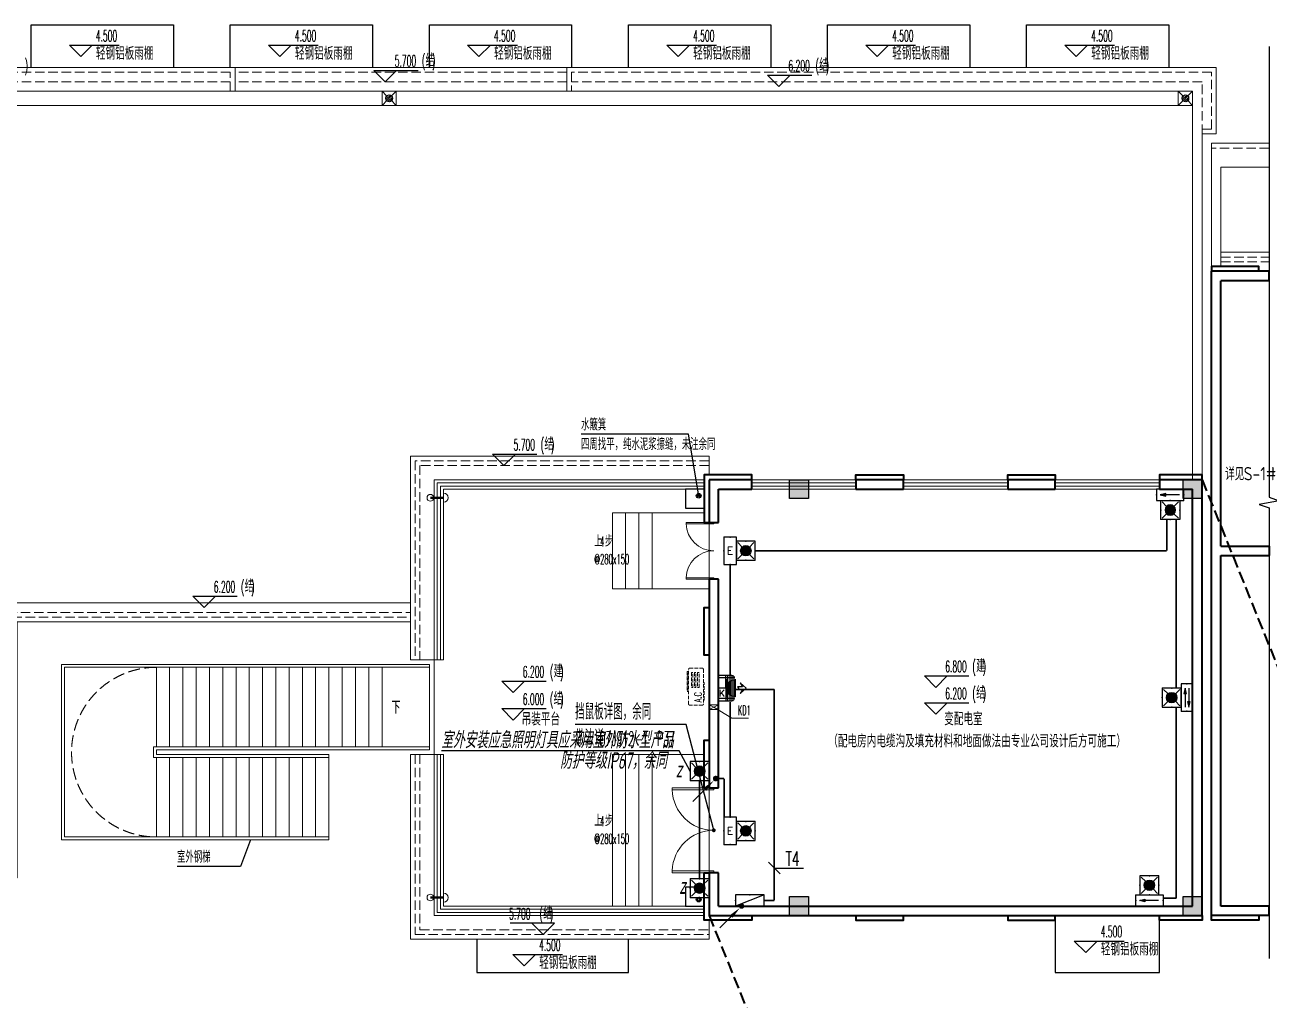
# Model space of a CAD drawing. Extents: x -24105 to 1725648, y 165513 to 982828.
# Drawn here: x 167742 to 193993, y 307666 to 328250 of the extents above; entities that cross this region are included whole.
import ezdxf
from ezdxf.enums import TextEntityAlignment as Align

# ---------------------------------------------------------------- set-up
doc = ezdxf.new("R2010")
doc.units = 0
doc.header["$LTSCALE"] = 1000
doc.header["$MEASUREMENT"] = 0
doc.linetypes.add('__DASH', pattern=[0.35, 0.25, -0.1])
doc.linetypes.add('DASH', pattern=[0.35, 0.25, -0.1])
for name, color, linetype, lineweight in [('0水-雨水-雨水斗', 8, 'Continuous', 18), ('LVTRY', 8, 'Continuous', 13), ('STAIR', 8, 'Continuous', 18), ('WALL', 8, 'Continuous', 40), ('WINDOW', 8, 'Continuous', 15), ('平面-分水线', 8, 'Continuous', 15), ('平面-排水沟', 8, 'Continuous', 15), ('平面-栏杆', 8, 'Continuous', 15), ('平面-看线', 8, 'Continuous', 15), ('平面-空调预留孔', 8, 'Continuous', 15)]:
    doc.layers.add(name, color=color, linetype=linetype, lineweight=lineweight)
for name, color, linetype in [('A-AC', 8, 'Continuous'), ('A-DI-S(箭头)', 8, 'Continuous'), ('DIM-照明', 3, 'Continuous'), ('DIM_ELEV', 8, 'Continuous'), ('DIM_LEAD', 8, 'Continuous'), ('DIM_SYMB', 8, 'Continuous'), ('EQUIP-插座', 3, 'Continuous'), ('EQUIP-照明', 3, 'Continuous'), ('EQUIP-箱柜', 3, 'Continuous'), ('LWIRE', 4, 'Continuous'), ('PUB_TEXT', 8, 'Continuous'), ('S-COLU-HATCH', 8, 'Continuous'), ('S-COLU-LINE1', 8, 'Continuous'), ('VPIPE-雨水', 8, 'Y'), ('WIRE-应急', 1, 'DASH'), ('WIRE-照明', 2, 'Continuous'), ('排水', 8, 'Continuous'), ('立面', 8, 'Continuous')]:
    doc.layers.add(name, color=color, linetype=linetype)
doc.styles.add('_TCH_DIM', font='SIMPLEX.shx', dxfattribs={"width": 0.7, "bigfont": 'GBCBIG.shx'})
doc.styles.add('_TCH_LABEL', font='simhei.ttf')
doc.styles.add('_TEL_DIM', font='SIMPLEX', dxfattribs={"width": 0.8, "height": 3.5, "bigfont": 'HZTXT'})
doc.styles.add('HZTXT', font='gbeitc.shx', dxfattribs={"width": 0.8, "height": 400, "bigfont": 'hztxt.shx'})
doc.styles.get("Standard").update_dxf_attribs({"font": 'gbenor.shx', "bigfont": 'gbcbig.shx'})
doc.linetypes.add('Y', pattern='A,2,-0.2,["Y",Standard,S=0.4,R=0,X=-0.1,Y=-0.115],-0.35', length=2.55)

# ---------------------------------------------------------------- blocks, each defined once
blk = doc.blocks.new('A$C08C26E18')
at = {"layer": '排水'}
blk.add_lwpolyline([(0, 350), (400, 350), (400, -50), (0, -50)], close=True, dxfattribs=at)
blk = doc.blocks.new('$lvtry$00000171')
for p, q in [((-74, 11), (-11, 74)), ((-70, -27), (27, 70)), ((-53, -53), (53, 53)), ((-27, -70), (70, 27)), ((11, -74), (74, -11))]:
    blk.add_line(p, q)
blk.add_circle((0, 0), 75)
blk.add_point((0, 0))
blk = doc.blocks.new('R5T6Y7TRF')
at = {"layer": '平面-分水线', "elevation": -134}
blk.add_lwpolyline([(392485, -26438), (392785, -26438), (392785, -26738), (392485, -26738)], close=True, dxfattribs=at)
for points in [[(392485, -26438), (392582, -26534)], [(392688, -26534), (392785, -26438)], [(392485, -26738), (392593, -26629)], [(392676, -26629), (392785, -26738)]]:
    blk.add_lwpolyline(points, dxfattribs=at)
at = {"layer": 'LVTRY'}
blk.add_blockref('$lvtry$00000171', (392635, -26588, -134), dxfattribs=at)
blk = doc.blocks.new('QER5Y5WE3')
for p, q in [((-194, 188), (-1, 388)), ((72, 389), (-156, 153)), ((292, -73), (-90, 296)), ((321, -43), (-61, 326)), ((360, -17), (-29, 359)), ((389, 14), (0, 389)), ((72, 389), (387, 86)), ((236, 408), (404, 419)), ((326, 383), (236, 408)), ((326, 383), (253, 308)), ((297, 307), (253, 308)), ((299, 264), (297, 307)), ((372, 340), (299, 264)), ((399, 251), (372, 340)), ((399, 251), (404, 419)), ((194, -188), (-194, 188)), ((387, 86), (159, -151)), ((388, 13), (194, -188))]:
    blk.add_line(p, q)
for centre, start, end in [((36, 352), 46.0154, 136.0154), ((351, 49), 316.0154, 46.0154)]:
    blk.add_arc(centre, 51.3, start, end)
blk = doc.blocks.new('gsergvr')
at = {"layer": '平面-空调预留孔', "linetype": 'DASH', "ltscale": 0.3}
for p, q in [((34075, 17176), (34075, 17166)), ((34085, 17156), (34438, 17156)), ((34448, 17166), (34448, 17176))]:
    blk.add_line(p, q, dxfattribs=at)
blk.add_lwpolyline([(34729, 17176), (33989, 17176, -0.414214), (33969, 17196), (33969, 17466, -0.414214), (33989, 17486), (34729, 17486, -0.414214), (34749, 17466), (34749, 17196, -0.414214)], format="xyb", close=True, dxfattribs=at)
for points in [[(34679, 17515), (34260, 17515), (34260, 17500), (34679, 17500)], [(34658, 17428), (34343, 17428), (34343, 17399), (34658, 17399)], [(34658, 17362), (34343, 17362), (34343, 17333), (34658, 17333)], [(34658, 17296), (34343, 17296), (34343, 17267), (34658, 17267)]]:
    blk.add_lwpolyline(points, close=True, dxfattribs=at)
for centre, start, end in [((34085, 17166), 180, 270), ((34438, 17166), 270, 0)]:
    blk.add_arc(centre, 10, start, end, dxfattribs=at)
at = {"layer": '平面-空调预留孔', "linetype": 'DASH', "ltscale": 0.3, "style": '_TCH_DIM', "width": 0.705882}
blk.add_text('A.C', height=146.9, dxfattribs=at).set_placement((34028, 17216))
blk = doc.blocks.new('侧墙雨水斗')
at = {"layer": '0水-雨水-雨水斗', "color": 2}
blk.add_line((-33569, 105554), (-33569, 105280), dxfattribs=at)
at = {"layer": '0水-雨水-雨水斗', "color": 2, "const_width": 50}
blk.add_lwpolyline([(-33850, 105417), (-33569, 105417)], dxfattribs=at)
at = {"layer": '0水-雨水-雨水斗', "color": 2}
blk.add_circle((-33850, 105417), 70, dxfattribs=at)
blk.add_arc((-33569, 105417), 96, 270, 90, dxfattribs=at)
blk = doc.blocks.new('1241231241')
at = {"layer": 'S-COLU-HATCH'}
h = blk.add_hatch(color=256, dxfattribs=at)
h.dxf.hatch_style = 1
h.paths.add_polyline_path([(-400, 400), (0, 400), (0, 0), (-400, 0)])
h.paths.add_polyline_path([(-8700, 400), (-8300, 400), (-8300, 0), (-8700, 0)])
h.paths.add_polyline_path([(-400, 9200), (0, 9200), (0, 8800), (-400, 8800)])
h.paths.add_polyline_path([(-8700, 9200), (-8300, 9200), (-8300, 8800), (-8700, 8800)])
at = {"layer": 'S-COLU-LINE1'}
for points in [[(-8700, 9200), (-8300, 9200), (-8300, 8800), (-8700, 8800)], [(-400, 9200), (0, 9200), (0, 8800), (-400, 8800)], [(-8700, 400), (-8300, 400), (-8300, 0), (-8700, 0)], [(-400, 400), (0, 400), (0, 0), (-400, 0)]]:
    blk.add_lwpolyline(points, close=True, dxfattribs=at)
blk = doc.blocks.new('$DorLib2D$00000002')
for p, q in [((-0.5, 0), (-0.5, 0.4875)), ((-0.475, 0.4875), (-0.5, 0.4875)), ((-0.475, 0), (-0.475, 0.4875)), ((0.475, 0), (0.475, 0.4875)), ((0.475, 0.4875), (0.5, 0.4875)), ((0.5, 0), (0.5, 0.4875)), ((-0.5, 0), (-0.475, 0)), ((0.5, 0), (0.475, 0))]:
    blk.add_line(p, q)
at = {"lineweight": 13}
for centre, start, end in [((-0.4875, 0), 0, 88.53072), ((0.4875, 0), 91.46928, 180)]:
    blk.add_arc(centre, 0.4875, start, end, dxfattribs=at)
blk = doc.blocks.new('$WINLIB2D$00000001')
at = {"color": 0}
for points in [[(-0.5, 0.5), (-0.5, -0.5)], [(-0.5, 0.5), (0.5, 0.5)], [(0.5, -0.5), (0.5, 0.5)], [(0.5, 0.167), (-0.5, 0.167)], [(0.5, -0.167), (-0.5, -0.167)], [(-0.5, -0.5), (0.5, -0.5)]]:
    blk.add_lwpolyline(points, dxfattribs=at)
blk = doc.blocks.new('ASDFASGAHH')
at = {"color": 8, "linetype": 'DASH'}
for points in [[(1539007.9, 1069447.8), (1546538.6, 1050828.3)], [(1528607.9, 1060247.8), (1536138.6, 1041628.3)]]:
    blk.add_lwpolyline(points, dxfattribs=at)
at = {"layer": 'A-DI-S(箭头)', "color": 8}
blk.add_lwpolyline([(1540423.3, 1078589.3), (1540423.3, 1069078.4), (1540633.3, 1069002), (1540213.3, 1068927.9), (1540423.3, 1068853.4), (1540423.3, 1059342.5)], dxfattribs=at)
at = {"layer": 'DIM_ELEV', "color": 8}
for p, q in [((1515353.5, 1078377.5), (1515113.5, 1078617.5)), ((1515113.5, 1078617.5), (1516163.1, 1078617.5)), ((1515353.5, 1078377.5), (1515593.5, 1078617.5)), ((1519553.5, 1078377.5), (1519313.5, 1078617.5)), ((1519313.5, 1078617.5), (1520363.1, 1078617.5)), ((1519553.5, 1078377.5), (1519793.5, 1078617.5)), ((1523753.5, 1078377.5), (1523513.5, 1078617.5)), ((1523513.5, 1078617.5), (1524563.1, 1078617.5)), ((1523753.5, 1078377.5), (1523993.5, 1078617.5)), ((1527953.5, 1078377.5), (1527713.5, 1078617.5)), ((1527713.5, 1078617.5), (1528763.1, 1078617.5)), ((1527953.5, 1078377.5), (1528193.5, 1078617.5)), ((1532153.5, 1078377.5), (1531913.5, 1078617.5)), ((1531913.5, 1078617.5), (1532963.1, 1078617.5)), ((1532153.5, 1078377.5), (1532393.5, 1078617.5)), ((1536353.5, 1078377.5), (1536113.5, 1078617.5)), ((1536113.5, 1078617.5), (1537163.1, 1078617.5)), ((1536353.5, 1078377.5), (1536593.5, 1078617.5)), ((1521774.7, 1077847.8), (1521534.7, 1078087.8)), ((1521534.7, 1078087.8), (1522470, 1078087.8)), ((1521774.7, 1077847.8), (1522014.7, 1078087.8)), ((1530079.8, 1077747.8), (1529839.8, 1077987.8)), ((1529839.8, 1077987.8), (1530775.1, 1077987.8)), ((1530079.8, 1077747.8), (1530319.8, 1077987.8)), ((1524281.5, 1069747.8), (1524041.5, 1069987.8)), ((1524041.5, 1069987.8), (1524976.8, 1069987.8)), ((1524281.5, 1069747.8), (1524521.5, 1069987.8)), ((1517957.9, 1066747.8), (1517717.9, 1066987.8)), ((1517717.9, 1066987.8), (1518653.2, 1066987.8)), ((1517957.9, 1066747.8), (1518197.9, 1066987.8)), ((1533389.9, 1065065.2), (1533149.9, 1065305.2)), ((1533149.9, 1065305.2), (1534085.2, 1065305.2)), ((1533389.9, 1065065.2), (1533629.9, 1065305.2)), ((1524476.7, 1064955.2), (1524236.7, 1065195.2)), ((1524236.7, 1065195.2), (1525172, 1065195.2)), ((1524476.7, 1064955.2), (1524716.7, 1065195.2)), ((1533389.9, 1064497.1), (1533149.9, 1064737.1)), ((1533149.9, 1064737.1), (1534085.2, 1064737.1)), ((1533389.9, 1064497.1), (1533629.9, 1064737.1)), ((1524476.7, 1064375.8), (1524236.7, 1064615.8)), ((1524236.7, 1064615.8), (1525172, 1064615.8)), ((1524476.7, 1064375.8), (1524716.7, 1064615.8)), ((1525347.7, 1060087.8), (1524412.5, 1060087.8)), ((1525107.7, 1059847.8), (1524867.7, 1060087.8)), ((1525107.7, 1059847.8), (1525347.7, 1060087.8)), ((1536553.7, 1059470.6), (1536313.7, 1059710.6)), ((1536313.7, 1059710.6), (1537363.3, 1059710.6)), ((1536553.7, 1059470.6), (1536793.7, 1059710.6)), ((1524705.8, 1059185.8), (1524465.8, 1059425.8)), ((1524465.8, 1059425.8), (1525515.4, 1059425.8)), ((1524705.8, 1059185.8), (1524945.8, 1059425.8))]:
    blk.add_line(p, q, dxfattribs=at)
at = {"layer": 'DIM_LEAD', "color": 8}
for p, q in [((1528174.3, 1070411.3), (1525906.5, 1070411.3)), ((1528388.9, 1069110.3), (1528174.3, 1070411.3)), ((1528122.4, 1064282.7), (1525782.1, 1064282.7)), ((1528707.9, 1062047.8), (1528122.4, 1064282.7)), ((1518935.7, 1061847.8), (1518721.1, 1061286.3)), ((1518721.1, 1061286.3), (1517382.8, 1061286.3))]:
    blk.add_line(p, q, dxfattribs=at)
at = {"layer": 'DIM_LEAD', "color": 8, "const_width": 40}
blk.add_lwpolyline([(1528713, 1062028.4, 1), (1528702.9, 1062067.1, 1)], format="xyb", close=True, dxfattribs=at)
at = {"layer": 'DIM_SYMB', "color": 8}
for points in [[(1526186.5, 1067947.6, 0, 0, 0), (1527107.9, 1067947.6, 80, 0, 0), (1527407.9, 1067947.6, 0, 0, 0)], [(1521828.8, 1064647.8, 0, 0, 0), (1515947.9, 1064647.8, 0, 0, 0), (1515947.9, 1062747.8, 0, 0, 0), (1520207.9, 1062747.8, 64, 0, 0), (1520447.9, 1062747.8, 0, 0, 0)], [(1526186.5, 1062048, 0, 0, 0), (1527107.9, 1062048, 80, 0, 0), (1527407.9, 1062048, 0, 0, 0)]]:
    blk.add_lwpolyline(points, format="xyseb", dxfattribs=at)
at = {"layer": 'STAIR', "color": 8}
for points in [[(1528607.9, 1067147.4), (1526567.9, 1067147.4), (1526567.9, 1068747.8), (1528507.9, 1068747.8)], [(1526847.9, 1068747.8), (1526847.9, 1067147.4), (1526847.9, 1067147.4)], [(1527127.9, 1068747.8), (1527127.9, 1067147.4), (1527127.9, 1067147.4)], [(1527407.9, 1068747.8), (1527407.9, 1067147.4), (1527407.9, 1067147.4)], [(1528507.9, 1063648.2), (1526567.9, 1063648.2), (1526567.9, 1060447.8), (1528507.9, 1060447.8)], [(1526847.9, 1063648.2), (1526847.9, 1060447.8)], [(1527127.9, 1063648.2), (1527127.9, 1060447.8)], [(1527407.9, 1063648.2), (1527407.9, 1060447.8)]]:
    blk.add_lwpolyline(points, dxfattribs=at)
at = {"layer": 'STAIR', "color": 8, "linetype": '__DASH'}
blk.add_arc((1516947.9, 1063697.8), 1790, 90, 270.00034, dxfattribs=at)
at = {"layer": 'VPIPE-雨水', "color": 8}
for centre, radius in [((1528388.9, 1069110.3), 50), ((1528388.9, 1069110.3), 25), ((1528388.9, 1060585.3), 50), ((1528388.9, 1060585.3), 25)]:
    blk.add_circle(centre, radius, dxfattribs=at)
at = {"layer": 'WALL', "color": 8}
for p, q in [((1539207.9, 1067947.8), (1539207.9, 1073847.8)), ((1540423.3, 1073847.8), (1539207.9, 1073847.8)), ((1539407.9, 1068047.8), (1539407.9, 1073647.8)), ((1540423.3, 1073647.8), (1539407.9, 1073647.8)), ((1540423.3, 1073647.8), (1540423.3, 1073847.8)), ((1529507.9, 1069447.8), (1528607.9, 1069447.8)), ((1528607.9, 1069447.8), (1528607.9, 1068547.8)), ((1529507.9, 1069247.8), (1529507.9, 1069447.8)), ((1532707.9, 1069447.8), (1531707.9, 1069447.8)), ((1531707.9, 1069447.8), (1531707.9, 1069247.8)), ((1532707.9, 1069247.8), (1532707.9, 1069447.8)), ((1535907.9, 1069447.8), (1534907.9, 1069447.8)), ((1534907.9, 1069447.8), (1534907.9, 1069247.8)), ((1535907.9, 1069247.8), (1535907.9, 1069447.8)), ((1539007.9, 1069447.8), (1538107.9, 1069447.8)), ((1538107.9, 1069447.8), (1538107.9, 1069247.8)), ((1539007.9, 1060247.8), (1539007.9, 1069447.8)), ((1528807.9, 1069247.8), (1529507.9, 1069247.8)), ((1528807.9, 1068547.8), (1528807.9, 1069247.8)), ((1531707.9, 1069247.8), (1532707.9, 1069247.8)), ((1534907.9, 1069247.8), (1535907.9, 1069247.8)), ((1538107.9, 1069247.8), (1538807.9, 1069247.8)), ((1538807.9, 1060447.8), (1538807.9, 1069247.8)), ((1528607.9, 1068547.8), (1528807.9, 1068547.8)), ((1539207.9, 1060247.8), (1539207.9, 1067947.8)), ((1539407.9, 1068047.8), (1540423.3, 1068047.8)), ((1540423.3, 1068047.8), (1540423.3, 1067847.8)), ((1539407.9, 1060447.8), (1539407.9, 1067847.8)), ((1539407.9, 1067847.8), (1540423.3, 1067847.8)), ((1528807.9, 1067347.8), (1528607.9, 1067347.8)), ((1528607.9, 1067347.8), (1528607.9, 1062947.8)), ((1528807.9, 1062947.8), (1528807.9, 1067347.8)), ((1528607.9, 1062947.8), (1528807.9, 1062947.8)), ((1528807.9, 1061147.8), (1528607.9, 1061147.8)), ((1528607.9, 1061147.8), (1528607.9, 1060247.8)), ((1528807.9, 1060447.8), (1528807.9, 1061147.8)), ((1528607.9, 1060247.8), (1539007.9, 1060247.8)), ((1528807.9, 1060447.8), (1538807.9, 1060447.8)), ((1540423.3, 1060247.8), (1539207.9, 1060247.8)), ((1540423.3, 1060447.8), (1539407.9, 1060447.8)), ((1540423.3, 1060247.8), (1540423.3, 1060447.8))]:
    blk.add_line(p, q, dxfattribs=at)
for points in [[(1540207.9, 1073847.8), (1540207.9, 1073947.8), (1539207.9, 1073947.8), (1539207.9, 1073847.8)], [(1529507.9, 1069447.8), (1529507.9, 1069547.8), (1528507.9, 1069547.8), (1528507.9, 1068547.8), (1528607.9, 1068547.8)], [(1531707.9, 1069447.8), (1531707.9, 1069547.8), (1532707.9, 1069547.8), (1532707.9, 1069447.8)], [(1534907.9, 1069447.8), (1534907.9, 1069547.8), (1535907.9, 1069547.8), (1535907.9, 1069447.8)], [(1539007.9, 1069447.8), (1539007.9, 1069547.8), (1538107.9, 1069547.8), (1538107.9, 1069447.8)], [(1528607.9, 1065747.8), (1528507.9, 1065747.8), (1528507.9, 1066747.8), (1528607.9, 1066747.8)], [(1528607.9, 1062947.8), (1528507.9, 1062947.8), (1528507.9, 1063947.8), (1528607.9, 1063947.8)], [(1529507.9, 1060247.8), (1529507.9, 1060147.8), (1528507.9, 1060147.8), (1528507.9, 1061147.8), (1528607.9, 1061147.8)], [(1531707.9, 1060247.8), (1531707.9, 1060147.8), (1532707.9, 1060147.8), (1532707.9, 1060247.8)], [(1534907.9, 1060247.8), (1534907.9, 1060147.8), (1535907.9, 1060147.8), (1535907.9, 1060247.8)], [(1539007.9, 1060247.8), (1539007.9, 1060147.8), (1538107.9, 1060147.8), (1538107.9, 1060247.8)], [(1540207.9, 1060247.8), (1540207.9, 1060147.8), (1539207.9, 1060147.8), (1539207.9, 1060247.8)]]:
    blk.add_lwpolyline(points, dxfattribs=at)
at = {"layer": 'WINDOW', "color": 8}
for p, q in [((1528607.9, 1067347.8), (1528607.9, 1068547.8)), ((1528607.9, 1061147.8), (1528607.9, 1062947.8))]:
    blk.add_line(p, q, dxfattribs=at)
at = {"layer": '平面-排水沟', "color": 8}
blk.add_lwpolyline([(1505207.9, 1077347.8), (1538807.9, 1077347.8)], dxfattribs=at)
at = {"layer": '平面-栏杆', "color": 8}
for p, q in [((1516947.9, 1065487.8), (1516947.9, 1063807.8)), ((1517227.9, 1065487.8), (1517227.9, 1063807.8)), ((1517507.9, 1065487.8), (1517507.9, 1063807.8)), ((1517787.9, 1065487.8), (1517787.9, 1063807.8)), ((1518067.9, 1065487.8), (1518067.9, 1063807.8)), ((1518347.9, 1065487.8), (1518347.9, 1063807.8)), ((1518627.9, 1065487.8), (1518627.9, 1063807.8)), ((1518907.9, 1065487.8), (1518907.9, 1063807.8)), ((1519187.9, 1065487.8), (1519187.9, 1063807.8)), ((1519467.9, 1065487.8), (1519467.9, 1063807.8)), ((1519747.9, 1065487.8), (1519747.9, 1063807.8)), ((1520027.9, 1065487.8), (1520027.9, 1063807.8)), ((1520307.9, 1065487.8), (1520307.9, 1063807.8)), ((1520587.9, 1065487.8), (1520587.9, 1063807.8)), ((1520867.9, 1065487.8), (1520867.9, 1063807.8)), ((1521147.9, 1065487.8), (1521147.9, 1063807.8)), ((1521427.9, 1065487.8), (1521427.9, 1063807.8)), ((1521707.9, 1065487.8), (1521707.9, 1063807.8)), ((1516947.9, 1061907.8), (1516947.9, 1063587.8)), ((1517227.9, 1061907.8), (1517227.9, 1063587.8)), ((1517507.9, 1061907.8), (1517507.9, 1063587.8)), ((1517787.9, 1061907.8), (1517787.9, 1063587.8)), ((1518067.9, 1061907.8), (1518067.9, 1063587.8)), ((1518347.9, 1061907.8), (1518347.9, 1063587.8)), ((1518627.9, 1061907.8), (1518627.9, 1063587.8)), ((1518907.9, 1061907.8), (1518907.9, 1063587.8)), ((1519187.9, 1061907.8), (1519187.9, 1063587.8)), ((1519467.9, 1061907.8), (1519467.9, 1063587.8)), ((1519747.9, 1061907.8), (1519747.9, 1063587.8)), ((1520027.9, 1061907.8), (1520027.9, 1063587.8)), ((1520307.9, 1061907.8), (1520307.9, 1063587.8)), ((1520587.9, 1061847.8), (1520587.9, 1063647.8))]:
    blk.add_line(p, q, dxfattribs=at)
for points in [[(1528507.9, 1069382.8), (1522872.9, 1069382.8), (1522872.9, 1065647.8)], [(1528507.9, 1069312.8), (1522942.9, 1069312.8), (1522942.9, 1065647.8)], [(1522707.9, 1065547.8), (1514947.9, 1065547.8), (1514947.9, 1061847.8), (1520587.9, 1061847.8)], [(1522707.9, 1065547.8), (1522707.9, 1063747.8)], [(1522707.9, 1065487.8), (1515007.9, 1065487.8), (1515007.9, 1061907.8), (1520587.9, 1061907.8)], [(1520587.9, 1063647.8), (1516947.9, 1063647.8), (1516947.9, 1063747.8), (1522707.9, 1063747.8), (1522707.9, 1063807.8), (1516887.9, 1063807.8), (1516887.9, 1063647.8), (1516887.9, 1063587.8), (1520587.9, 1063587.8)], [(1522872.9, 1063647.8), (1522872.9, 1060312.8), (1528507.9, 1060312.8)], [(1522942.9, 1063647.8), (1522942.9, 1060382.8), (1528507.9, 1060382.8)]]:
    blk.add_lwpolyline(points, dxfattribs=at)
at = {"layer": '平面-看线', "color": 8}
for points in [[(1518607.9, 1077647.8), (1518607.9, 1078147.8), (1504707.9, 1078147.8), (1504707.9, 1074647.8), (1504707.9, 1074647.8), (1504707.9, 1074147.8)], [(1525607.9, 1078147.8), (1518607.9, 1078147.8)], [(1539007.9, 1076747.8), (1539307.9, 1076747.8), (1539307.9, 1078147.8), (1525607.9, 1078147.8), (1525607.9, 1077647.8)], [(1525607.9, 1077647.8), (1505207.9, 1077647.8), (1505207.9, 1074147.8), (1484207.9, 1074147.8), (1484207.9, 1061447.8), (1513607.9, 1061447.8), (1513607.9, 1066847.8), (1522307.9, 1066847.8)], [(1538807.9, 1069447.8), (1538807.9, 1077647.8), (1525607.9, 1077647.8)], [(1539007.9, 1069447.8), (1539007.9, 1076747.8)], [(1540423.3, 1076547.8), (1539207.9, 1076547.8), (1539207.9, 1073947.8)], [(1540423.3, 1076047.8), (1539407.9, 1076047.8), (1539407.9, 1073947.8)], [(1539407.9, 1074247.8), (1540423.3, 1074247.8)], [(1483807.9, 1073347.8), (1483807.9, 1061047.8), (1514007.9, 1061047.8), (1514007.9, 1066447.8), (1522307.9, 1066447.8)], [(1528607.9, 1069547.8), (1528607.9, 1069947.8), (1522307.9, 1069947.8), (1522307.9, 1065647.8)], [(1528507.9, 1069447.8), (1522807.9, 1069447.8), (1522807.9, 1065647.8)], [(1528507.9, 1069247.8), (1523007.9, 1069247.8), (1523007.9, 1065647.8)], [(1522307.9, 1065647.8), (1523007.9, 1065647.8)], [(1522807.9, 1065647.8), (1522807.9, 1063647.8)], [(1522307.9, 1063647.8), (1523007.9, 1063647.8)], [(1522307.9, 1063647.8), (1522307.9, 1059747.8), (1528607.9, 1059747.8), (1528607.9, 1060147.8)], [(1522807.9, 1063647.8), (1522807.9, 1060247.8), (1528507.9, 1060247.8)], [(1523007.9, 1063647.8), (1523007.9, 1060447.8), (1528507.9, 1060447.8)]]:
    blk.add_lwpolyline(points, dxfattribs=at)
at = {"layer": '平面-看线', "color": 8, "linetype": 'DASH', "ltscale": 0.8}
for points in [[(1518507.9, 1077647.8), (1518507.9, 1078047.8), (1504807.9, 1078047.8), (1504807.9, 1074547.8), (1504707.9, 1074547.8), (1504707.9, 1074147.8)], [(1518507.9, 1077847.8), (1505007.9, 1077847.8), (1505007.9, 1074347.8), (1504707.9, 1074347.8)], [(1525607.9, 1078047.8), (1518607.9, 1078047.8)], [(1525607.9, 1077847.8), (1518607.9, 1077847.8)], [(1539007.9, 1076847.8), (1539207.9, 1076847.8), (1539207.9, 1078047.8), (1525707.9, 1078047.8), (1525707.9, 1077647.8)], [(1539007.9, 1076747.8), (1539007.9, 1077847.8), (1525707.9, 1077847.8)], [(1540423.3, 1076447.8), (1539207.9, 1076447.8)], [(1497507.9, 1074347.8), (1484007.9, 1074347.8), (1484007.9, 1061247.8), (1513807.9, 1061247.8), (1513807.9, 1066647.8), (1522307.9, 1066647.8)], [(1539407.9, 1074147.8), (1540423.3, 1074147.8)], [(1539407.9, 1074047.8), (1540423.3, 1074047.8)], [(1483907.9, 1073447.8), (1483907.9, 1061147.8), (1513907.9, 1061147.8), (1513907.9, 1066547.8), (1522307.9, 1066547.8)], [(1528607.9, 1069847.8), (1522407.9, 1069847.8), (1522407.9, 1065647.8)], [(1528607.9, 1069747.8), (1522507.9, 1069747.8), (1522507.9, 1065647.8)], [(1522407.9, 1063647.8), (1522407.9, 1059847.8), (1528607.9, 1059847.8)], [(1522507.9, 1063647.8), (1522507.9, 1059947.8), (1528607.9, 1059947.8)]]:
    blk.add_lwpolyline(points, dxfattribs=at)
at = {"layer": '平面-空调预留孔', "color": 8}
for p, q in [((1528607.9, 1064598), (1528807.9, 1064698)), ((1528807.9, 1064598), (1528607.9, 1064698)), ((1528707.9, 1064646.6), (1529088.6, 1064411.4)), ((1528707.9, 1064646.6), (1529088.6, 1064411.4)), ((1528707.9, 1064646.6), (1529088.6, 1064411.4)), ((1528707.9, 1064646.6), (1529088.6, 1064411.4)), ((1529088.6, 1064411.4), (1529443.2, 1064411.4))]:
    blk.add_line(p, q, dxfattribs=at)
blk.add_lwpolyline([(1528607.9, 1064598), (1528807.9, 1064598), (1528807.9, 1064698), (1528607.9, 1064698)], close=True, dxfattribs=at)
at = {"layer": '立面', "color": 8}
for points in [[(1514307.9, 1078147.8), (1514307.9, 1079047.8), (1517307.9, 1079047.8), (1517307.9, 1078147.8)], [(1518507.9, 1078147.8), (1518507.9, 1079047.8), (1521507.9, 1079047.8), (1521507.9, 1078147.8)], [(1522707.9, 1078147.8), (1522707.9, 1079047.8), (1525707.9, 1079047.8), (1525707.9, 1078147.8)], [(1526907.9, 1078147.8), (1526907.9, 1079047.8), (1529907.9, 1079047.8), (1529907.9, 1078147.8)], [(1531107.9, 1078147.8), (1531107.9, 1079047.8), (1534107.9, 1079047.8), (1534107.9, 1078147.8)], [(1535307.9, 1078147.8), (1535307.9, 1079047.8), (1538307.9, 1079047.8), (1538307.9, 1078147.8)], [(1535907.9, 1060247.8), (1535907.9, 1059047.8), (1538107.9, 1059047.8), (1538107.9, 1060247.8)], [(1523707.9, 1059747.8), (1523707.9, 1059047.8), (1526907.9, 1059047.8), (1526907.9, 1059747.8)]]:
    blk.add_lwpolyline(points, dxfattribs=at)
at = {"color": 8}
for p in [(1129223.1, 1104085.4, 134.4), (1146023.1, 1104085.4, 134.4)]:
    blk.add_blockref('R5T6Y7TRF', p, dxfattribs=at)
at = {"layer": '0水-雨水-雨水斗', "color": 8, "extrusion": (0, 0, -1), "zscale": -1, "rotation": 179.9999409828967}
blk.add_blockref('侧墙雨水斗', (-1556577.2, 1174485), dxfattribs=at)
at = {"layer": '0水-雨水-雨水斗', "color": 8, "extrusion": (0, 0, -1), "xscale": -1, "zscale": -1, "rotation": 5.901710328437559e-05}
blk.add_blockref('侧墙雨水斗', (-1556577.2, 955210.5), dxfattribs=at)
at = {"layer": 'A-AC', "color": 8, "linetype": 'ByBlock', "xscale": -1, "rotation": 226.0153936611566}
blk.add_blockref('QER5Y5WE3', (1528807.9, 1065047.8), dxfattribs=at)
at = {"layer": 'WALL', "color": 8}
blk.add_blockref('1241231241', (1539007.9, 1060247.8), dxfattribs=at)
at = {"layer": 'WINDOW', "color": 8}
for name, p, xscale, yscale, zscale, rotation in [('$WINLIB2D$00000001', (1530607.9, 1069347.8), 2200, -200, 2200, 2.615728082878658e-12), ('$WINLIB2D$00000001', (1533807.9, 1069347.8), 2200, -200, 2200, 2.615728082878658e-12), ('$WINLIB2D$00000001', (1537007.9, 1069347.8), 2200, -200, 2200, 2.615728082878658e-12), ('$DorLib2D$00000002', (1528707.9, 1067947.8), 1200, 1200, 1200, 90.00000000000443), ('$DorLib2D$00000002', (1528707.9, 1062047.8), 1800, 1800, 1800, 90.00000000000443)]:
    blk.add_blockref(name, p, dxfattribs=dict(at, xscale=xscale, yscale=yscale, zscale=zscale, rotation=rotation))
at = {"layer": '平面-空调预留孔', "color": 8, "rotation": 89.99999999999999}
blk.add_blockref('gsergvr', (1545663.3, 1030720), dxfattribs=at)
at = {"layer": '排水', "color": 8, "xscale": -1}
for p in [(1528507.9, 1068897.8), (1528507.9, 1060497.8)]:
    blk.add_blockref('A$C08C26E18', p, dxfattribs=at)
at = {"layer": 'PUB_TEXT', "color": 8, "style": '_TCH_DIM'}
for s, height, width, p in [('4.500', 238, 0.494118, (1515668.7, 1078697.6)), ('4.500', 238, 0.494118, (1519868.7, 1078697.6)), ('4.500', 238, 0.494118, (1524068.7, 1078697.6)), ('4.500', 238, 0.494118, (1528268.7, 1078697.6)), ('4.500', 238, 0.494118, (1532468.7, 1078697.6)), ('4.500', 238, 0.494118, (1536668.7, 1078697.6)), ('5.700', 238, 0.494118, (1521975.6, 1078167.9)), ('(', 238, 0.494118, (1522550, 1078167.9)), ('结', 270.1, 0.7, (1522628.4, 1078167.9)), (')', 238, 0.494118, (1522766.1, 1078167.9)), ('结', 270.1, 0.7, (1530933.5, 1078067.9)), (')', 238, 0.494118, (1514170.1, 1078067.9)), ('6.200', 238, 0.494118, (1530280.7, 1078067.9)), ('(', 238, 0.494118, (1530855.1, 1078067.9)), (')', 238, 0.494118, (1531071.1, 1078067.9)), ('水簸箕', 253.19, 0.7, (1525906.5, 1070486.4)), ('5.700', 238, 0.494118, (1524482.4, 1070067.9)), ('(', 238, 0.494118, (1525056.8, 1070067.9)), ('结', 270.1, 0.7, (1525135.2, 1070067.9)), (')', 238, 0.494118, (1525272.8, 1070067.9)), ('四周找平，纯水泥浆擦缝，未注余同', 253.191, 0.7, (1525906.5, 1070073.7)), ('上', 241.1, 0.7, (1526186.5, 1068035)), ('4', 212.5, 0.494118, (1526309.4, 1068035)), ('步', 241.1, 0.7, (1526409.4, 1068035)), ('@280x150', 212.5, 0.494118, (1526186.5, 1067663.6)), ('(', 238, 0.494118, (1518733.2, 1067067.9)), ('结', 270.1, 0.7, (1518811.6, 1067067.9)), (')', 238, 0.494118, (1518949.3, 1067067.9)), ('6.200', 238, 0.494118, (1518158.8, 1067067.9)), ('6.200', 238, 0.494118, (1524677.6, 1065275.2)), ('(', 238, 0.494118, (1525252, 1065275.2)), ('建', 270.1, 0.7, (1525330.4, 1065275.2)), (')', 238, 0.494118, (1525468, 1065275.2)), ('6.800', 238, 0.494118, (1533590.8, 1065385.2)), ('(', 238, 0.494118, (1534165.2, 1065385.2)), ('建', 270.1, 0.7, (1534243.6, 1065385.2)), (')', 238, 0.494118, (1534381.3, 1065385.2)), ('(', 238, 0.494118, (1525252, 1064695.9)), ('结', 270.1, 0.7, (1525330.4, 1064695.9)), (')', 238, 0.494118, (1525468, 1064695.9)), ('6.200', 238, 0.494118, (1533590.8, 1064817.2)), ('(', 238, 0.494118, (1534165.2, 1064817.2)), ('结', 270.1, 0.7, (1534243.6, 1064817.2)), (')', 238, 0.494118, (1534381.3, 1064817.2)), ('下', 270.1, 0.7, (1521908.9, 1064507.8)), ('6.000', 238, 0.494118, (1524677.6, 1064695.9)), ('挡鼠板详图，余同', 337.59, 0.7, (1525782.1, 1064382.8)), ('KD1', 204, 0.494118, (1529217.6, 1064480)), ('做法详', 337.59, 0.7, (1525782.1, 1063832.6)), ('07J912-1', 297.5, 0.494118, (1526298.1, 1063832.6)), ('P37', 297.5, 0.494118, (1527509.1, 1063832.6)), ('上', 241.1, 0.7, (1526186.5, 1062135.4)), ('4', 212.5, 0.494118, (1526309.4, 1062135.4)), ('步', 241.1, 0.7, (1526409.4, 1062135.4)), ('@280x150', 212.5, 0.494118, (1526186.5, 1061764)), ('室外钢梯', 253.19, 0.7, (1517382.8, 1061361.4)), ('5.700', 238, 0.494118, (1524388.5, 1060167.9)), ('(', 238, 0.494118, (1525033.4, 1060167.9)), ('结', 270.1, 0.7, (1525111.8, 1060167.9)), (')', 238, 0.494118, (1525249.4, 1060167.9)), ('4.500', 238, 0.494118, (1536868.9, 1059790.7)), ('4.500', 238, 0.494118, (1525021, 1059505.9))]:
    blk.add_text(s, height=height, dxfattribs=dict(at, width=width)).set_placement(p)
at = {"layer": 'PUB_TEXT', "color": 8}
for s, height, p in [('轻钢铝板雨棚', 270.07, (1515671.8, 1078311.9)), ('轻钢铝板雨棚', 270.07, (1519871.8, 1078311.9)), ('轻钢铝板雨棚', 270.07, (1524071.8, 1078311.9)), ('轻钢铝板雨棚', 270.07, (1528271.8, 1078311.9)), ('轻钢铝板雨棚', 270.07, (1532471.8, 1078311.9)), ('轻钢铝板雨棚', 270.07, (1536671.8, 1078311.9)), ('详见', 270.07, (1539493.9, 1069435.2)), ('S-1#', 280, (1539887.1, 1069435.2)), ('吊装平台', 270.07, (1524654.1, 1064259.2)), ('变配电室', 270.07, (1533569.1, 1064264.1)), ('（配电房内电缆沟及填充材料和地面做法由专业公司设计后方可施工）', 270.071, (1531124.1, 1063796.6)), ('轻钢铝板雨棚', 270.07, (1536872, 1059405.1)), ('轻钢铝板雨棚', 270.07, (1525024.1, 1059120.2))]:
    blk.add_text(s, height=height, dxfattribs=at).set_placement(p)
blk = doc.blocks.new('$TelecSys$00000081')
for p, q in [((0.104, 0.104), (0.104, 0.104)), ((-1.15, -1.15), (-0.55, -0.55)), ((-0.104, -0.104), (-0.104, -0.104))]:
    blk.add_line(p, q)
at = {"const_width": 0.142}
blk.add_lwpolyline([(0.071, 0, 1), (-0.071, 0, 1)], format="xyb", close=True, dxfattribs=at)
blk.add_solid([(-0.62, -0.48), (-0.48, -0.62), (-0.1, -0.1)])
at = {"width": 0.8, "flags": 9}
blk.add_attdef('A', (0, 0), '', height=0.00002, rotation=180, dxfattribs=at)
blk = doc.blocks.new('$equip$00001416')
for p, q in [((0.75, 0.6), (-0.75, 0.6)), ((-0.75, 0), (0.75, 0.6)), ((-0.75, 0.6), (-0.75, 0)), ((-0.75, 0), (0.75, 0)), ((0.75, 0), (0.75, 0.6))]:
    blk.add_line(p, q)
for p in [(-0.75, 0.3), (0, 0.6), (0, 0), (0.75, 0.3)]:
    blk.add_point(p)
at = {"style": '_TCH_LABEL', "flags": 9}
blk.add_attdef('A', (0, 0), '', height=0.00002, dxfattribs=at)
blk = doc.blocks.new('$equip$00002604')
blk.add_hatch(color=256).paths.add_polyline_path([(0.275, 0.5, 1), (-0.274, 0.5, 1)])
for p, q in [((-0.429, 0.929), (-0.194, 0.694)), ((0.194, 0.694), (0.429, 0.929)), ((-0.429, 0.071), (-0.194, 0.306)), ((0.194, 0.306), (0.429, 0.071))]:
    blk.add_line(p, q)
at = {"const_width": 0.04}
blk.add_lwpolyline([(-0.5, 1), (-0.5, 0), (0.5, 0), (0.5, 1), (-0.5, 1), (-0.5, 0)], dxfattribs=at)
blk.add_lwpolyline([(-0.5, 1), (-0.5, 0), (0.5, 0), (0.5, 1)], close=True)
blk.add_circle((0, 0.5), 0.275)
for p in [(0, 1), (-0.5, 0.5), (0, 0), (0.5, 0.5)]:
    blk.add_point(p)
at = {"color": 7, "style": '_TEL_DIM', "flags": 1}
blk.add_attdef('A', text='', height=0.000025, dxfattribs=at).set_placement((0, 0), align=Align.MIDDLE_CENTER)
blk = doc.blocks.new('$equip$00002534')
for p, q in [((-0.72, 0.66), (-0.72, 0)), ((0.72, 0.66), (-0.72, 0.66)), ((0.72, 0), (0.72, 0.66)), ((-0.72, 0), (0.72, 0))]:
    blk.add_line(p, q)
at = {"const_width": 0.04}
blk.add_lwpolyline([(-0.72, 0.66), (-0.72, 0), (0.72, 0), (0.72, 0.66), (-0.72, 0.66), (-0.72, 0)], dxfattribs=at)
for p in [(0, 0.66), (-0.72, 0.33), (0, 0), (0.72, 0.33)]:
    blk.add_point(p)
at = {"color": 7, "style": '_TEL_DIM'}
blk.add_attdef('$TEXT$', text='', height=0.4, dxfattribs=at).set_placement((0, 0.33), align=Align.MIDDLE_CENTER)
at = {"color": 7, "style": '_TEL_DIM', "flags": 1}
blk.add_attdef('A', text='', height=0.00002, dxfattribs=at).set_placement((0, 0), align=Align.MIDDLE_CENTER)
blk = doc.blocks.new('$equip$00001764')
for p, q in [((-0.5, 1.05), (-0.5, 1)), ((-0.5, 1), (0.5, 1)), ((0.5, 1.05), (0.5, 1)), ((0.5, 0.5), (-0.5, 0.5)), ((0, 0.5), (0, 0))]:
    blk.add_line(p, q)
blk.add_arc((0, 1), 0.5, 180, 0)
for p in [(-0.5, 0.5), (0, 0), (0.5, 0.5)]:
    blk.add_point(p)
for points in [[(0.433, 0.75), (-0.433, 0.75), (0.5, 1), (-0.5, 1)], [(0.25, 0.567), (-0.25, 0.567), (0.433, 0.75), (-0.433, 0.75)], [(0, 0.5), (0, 0.5), (0.25, 0.567), (-0.25, 0.567)]]:
    blk.add_solid(points)
at = {"color": 7, "style": '_TEL_DIM'}
blk.add_attdef('$TEXT$', text='', height=0.4, dxfattribs=at).set_placement((0.303, 0.211), align=Align.MIDDLE_CENTER)
at = {"color": 7, "style": '_TEL_DIM', "flags": 1}
blk.add_attdef('A', text='', height=0.00002, dxfattribs=at).set_placement((0, 0), align=Align.MIDDLE_CENTER)
blk = doc.blocks.new('$equip$00002540')
blk.add_hatch(color=256).paths.add_polyline_path([(0.24, 0.372), (0.24, 0.228), (0.528, 0.3)])
for p, q in [((-0.72, 0.6), (-0.72, 0)), ((0.72, 0.6), (-0.72, 0.6)), ((-0.72, 0), (0.72, 0)), ((0.24, 0.372), (0.24, 0.228)), ((0.528, 0.3), (0.24, 0.372)), ((0.24, 0.228), (0.528, 0.3)), ((0.72, 0), (0.72, 0.6))]:
    blk.add_line(p, q)
at = {"color": 7}
blk.add_line((-0.48, 0.3), (0.48, 0.3), dxfattribs=at)
at = {"const_width": 0.04}
blk.add_lwpolyline([(-0.72, 0.6), (-0.72, 0), (0.72, 0), (0.72, 0.6), (-0.72, 0.6), (-0.72, 0)], dxfattribs=at)
for p in [(-0.72, 0.3), (0, 0.6), (0, 0), (0.72, 0.3)]:
    blk.add_point(p)
at = {"color": 7, "style": '_TEL_DIM', "flags": 1}
blk.add_attdef('A', text='', height=0.00002, dxfattribs=at).set_placement((0, 0), align=Align.MIDDLE_CENTER)
blk = doc.blocks.new('$equip$00002542')
h = blk.add_hatch(color=256)
h.paths.add_polyline_path([(-0.215, 0.29), (-0.503, 0.218), (-0.215, 0.218)])
h.paths.add_polyline_path([(-0.215, 0.218), (-0.503, 0.218), (-0.215, 0.146)])
h.paths.add_polyline_path([(0.215, 0.472), (0.215, 0.328), (0.503, 0.4)])
for p, q in [((-0.72, 0.6), (-0.72, 0)), ((0.72, 0.6), (-0.72, 0.6)), ((-0.72, 0), (0.72, 0)), ((-0.215, 0.29), (-0.503, 0.218)), ((-0.503, 0.218), (-0.215, 0.146)), ((-0.215, 0.146), (-0.215, 0.29)), ((0.215, 0.472), (0.215, 0.328)), ((0.503, 0.4), (0.215, 0.472)), ((0.215, 0.328), (0.503, 0.4)), ((0.72, 0), (0.72, 0.6))]:
    blk.add_line(p, q)
at = {"color": 7}
for p, q in [((-0.505, 0.4), (0.455, 0.4)), ((-0.503, 0.218), (0.505, 0.218))]:
    blk.add_line(p, q, dxfattribs=at)
at = {"const_width": 0.04}
blk.add_lwpolyline([(-0.72, 0.6), (-0.72, 0), (0.72, 0), (0.72, 0.6), (-0.72, 0.6), (-0.72, 0)], dxfattribs=at)
for p in [(-0.72, 0.3), (0, 0.6), (0, 0), (0.72, 0.3)]:
    blk.add_point(p)
at = {"color": 7, "style": '_TEL_DIM', "flags": 1}
blk.add_attdef('A', text='', height=0.00002, dxfattribs=at).set_placement((0, 0), align=Align.MIDDLE_CENTER)

msp = doc.modelspace()

# ---------------------------------------------------------------- linework, layer by layer
at = {"color": 2}
for p, q in [((181544, 312924), (176535, 312924)), ((181777, 312499), (181544, 312924))]:
    msp.add_line(p, q, dxfattribs=at)
at = {"layer": 'DIM-照明'}
msp.add_line((183677, 310328), (183429, 310576), dxfattribs=at)
for points in [[(183553, 310452), (183716, 310452)], [(183716, 310452), (184167, 310452)]]:
    msp.add_lwpolyline(points, dxfattribs=at)
at = {"layer": 'WIRE-应急', "const_width": 35}
for points in [[(191834, 317150), (191834, 317810)], [(192032, 317810), (192032, 314250)], [(183153, 317150), (191834, 317150)], [(182621, 314538), (182621, 316862)], [(182621, 311526), (182621, 313961)], [(192032, 313850), (192032, 309817)], [(181977, 310229), (181977, 312299)], [(182317, 312342), (182495, 312342)], [(182495, 312342), (182495, 311526)], [(192032, 309817), (191755, 309817)]]:
    msp.add_lwpolyline(points, dxfattribs=at)
at = {"layer": 'WIRE-照明', "const_width": 35}
for points in [[(183553, 314224), (182727, 314224)], [(183553, 309770), (183553, 314224)], [(183337, 309770), (183553, 309770)]]:
    msp.add_lwpolyline(points, dxfattribs=at)

# ---------------------------------------------------------------- block references
at = {"layer": 'EQUIP-插座'}
ref = msp.add_blockref('$equip$00001764', (182377, 314250), dxfattribs=dict(at, xscale=350, yscale=350, zscale=350, rotation=270))
ref.add_attrib('$TEXT$', 'K', dxfattribs={"layer": '0', "color": 7, "height": 140, "style": '_TEL_DIM'}).set_placement((182451, 314144), align=Align.MIDDLE_CENTER)
at = {"layer": 'EQUIP-照明', "yscale": 400, "zscale": 400}
for name, p, xscale, rotation in [('$equip$00002540', (191907, 318450), 400, 180.0000134205108), ('$equip$00002604', (191907, 318210), -400, 180.0000134205052), ('$equip$00002604', (182953, 316950), 400, 359.9999865794949), ('$equip$00002604', (191737, 314050), 400, 269.9999932897473), ('$equip$00002542', (192137, 314050), 400, 270.0000000000303), ('$equip$00002604', (181977, 312299), 400, 359.9999865794949), ('$equip$00002604', (182953, 311038), 400, 359.9999865794949), ('$equip$00002604', (191467, 309890), 400, 359.9999865794949), ('$equip$00002604', (181977, 309829), 400, 359.9999865794949), ('$equip$00002540', (191467, 309650), -400, 359.9999865794892)]:
    msp.add_blockref(name, p, dxfattribs=dict(at, xscale=xscale, rotation=rotation))
at = {"layer": 'EQUIP-照明'}
ref = msp.add_blockref('$equip$00002534', (182753, 317150), dxfattribs=dict(at, xscale=400, yscale=400, zscale=400, rotation=90))
ref.add_attrib('$TEXT$', 'E', dxfattribs={"layer": '0', "color": 7, "height": 160, "style": '_TEL_DIM'}).set_placement((182621, 317150), align=Align.MIDDLE_CENTER)
ref = msp.add_blockref('$equip$00002534', (182753, 311238), dxfattribs=dict(at, xscale=400, yscale=400, zscale=400, rotation=90))
ref.add_attrib('$TEXT$', 'E', dxfattribs={"layer": '0', "color": 7, "height": 160, "style": '_TEL_DIM'}).set_placement((182621, 311238), align=Align.MIDDLE_CENTER)
at = {"layer": 'EQUIP-箱柜', "color": 2, "xscale": 400, "yscale": 400, "zscale": 400, "rotation": 180}
msp.add_blockref('$equip$00001416', (183037, 309890), dxfattribs=at)
at = {"layer": 'LWIRE'}
for p, xscale, yscale, zscale in [((182317, 312342), 420, 420, 420), ((182864, 309650), 400, 400, 400)]:
    msp.add_blockref('$TelecSys$00000081', p, dxfattribs=dict(at, xscale=xscale, yscale=yscale, zscale=zscale))
at = {"layer": 'WALL'}
msp.add_blockref('ASDFASGAHH', (-1346431, -750798), dxfattribs=at)

# ---------------------------------------------------------------- texts
at = {"layer": 'DIM-照明', "color": 7}
for s, height, style, width, p in [('室外安装应急照明灯具应采用室外防水型产品', 350, 'HZTXT', 0.7, (176527, 312981)), ('防护等级IP67，余同', 350, 'HZTXT', 0.7, (179032, 312548)), ('z', 350, 'HZTXT', 0.7, (181473, 312368)), ('T4', 300, '_TEL_DIM', 0.64, (183791, 310502)), ('z', 350, 'HZTXT', 0.7, (181544, 309909))]:
    msp.add_text(s, height=height, dxfattribs=dict(at, style=style, width=width)).set_placement(p)

doc.saveas('drawing.dxf')
